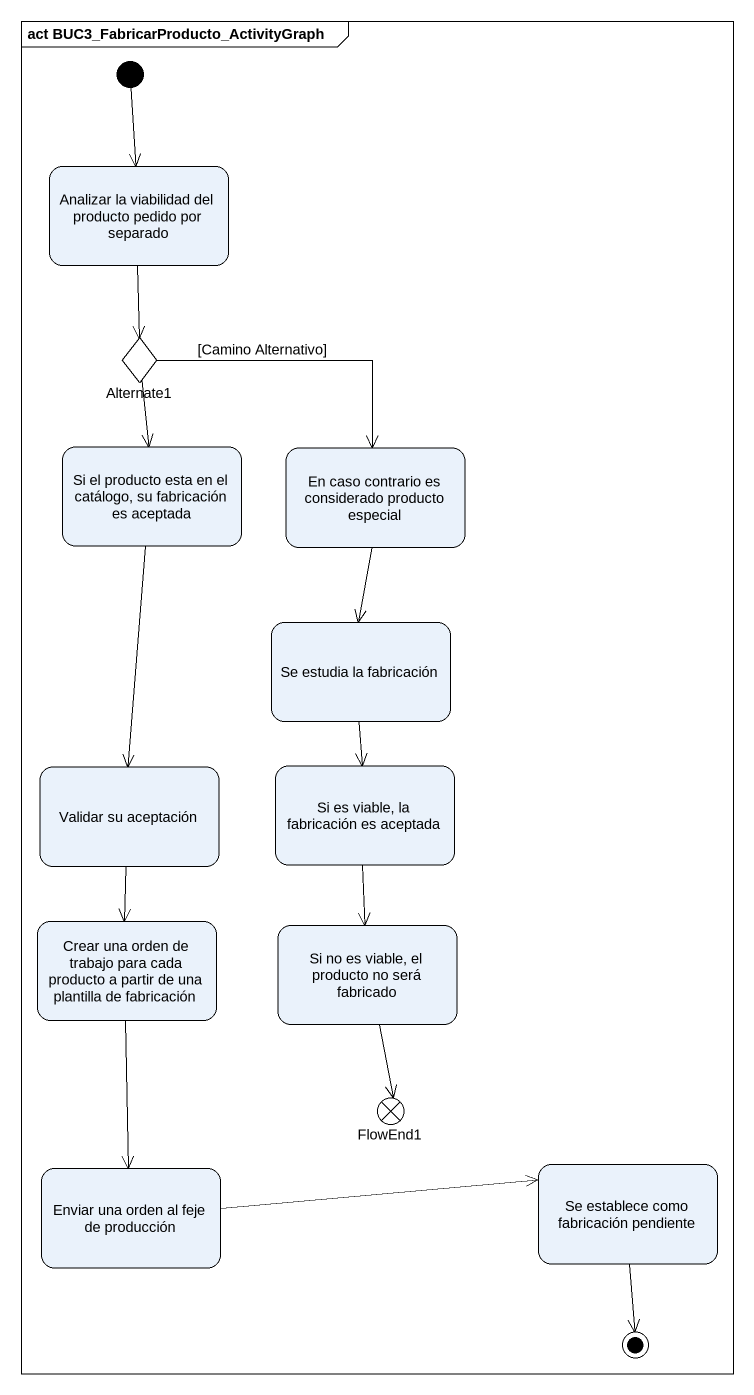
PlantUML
@startuml
mainframe act BUC3_FabricarProducto_ActivityGraph
hide empty description
state "Analizar la viabilidad del producto pedido por separado" as Analizar_la_viabilidad_del
state Alternate1 <<choice>>
state "Si el producto esta en el catálogo, su fabricación es aceptada" as Si_el_producto_esta_en_el
state "En caso contrario es considerado producto especial" as En_caso_contrario_es
state "Se estudia la fabricación" as Se_estudia_la_fabricación
state "Validar su aceptación" as Validar_su_aceptación
state "Si es viable, la fabricación es aceptada" as Si_es_viable_la_fabricación
state "Crear una orden de trabajo para cada producto a partir de una plantilla de fabricación" as Crear_una_orden_de_trabajo
state "Si no es viable, el producto no será fabricado" as Si_no_es_viable_el_producto
state FlowEnd1 <<end>>
state "Enviar una orden al feje de producción" as Enviar_una_orden_al_feje_de
state "Se establece como fabricación pendiente" as Se_establece_como
[*] --> Analizar_la_viabilidad_del
Analizar_la_viabilidad_del --> Alternate1
Alternate1 --> Si_el_producto_esta_en_el
Alternate1 -right-> En_caso_contrario_es : [Camino Alternativo]
Si_el_producto_esta_en_el --> Validar_su_aceptación
En_caso_contrario_es --> Se_estudia_la_fabricación
Se_estudia_la_fabricación --> Si_es_viable_la_fabricación
Validar_su_aceptación --> Crear_una_orden_de_trabajo
Si_es_viable_la_fabricación --> Si_no_es_viable_el_producto
Crear_una_orden_de_trabajo --> Enviar_una_orden_al_feje_de
Si_no_es_viable_el_producto --> FlowEnd1
Enviar_una_orden_al_feje_de -right-> Se_establece_como
Se_establece_como --> [*]
@enduml
